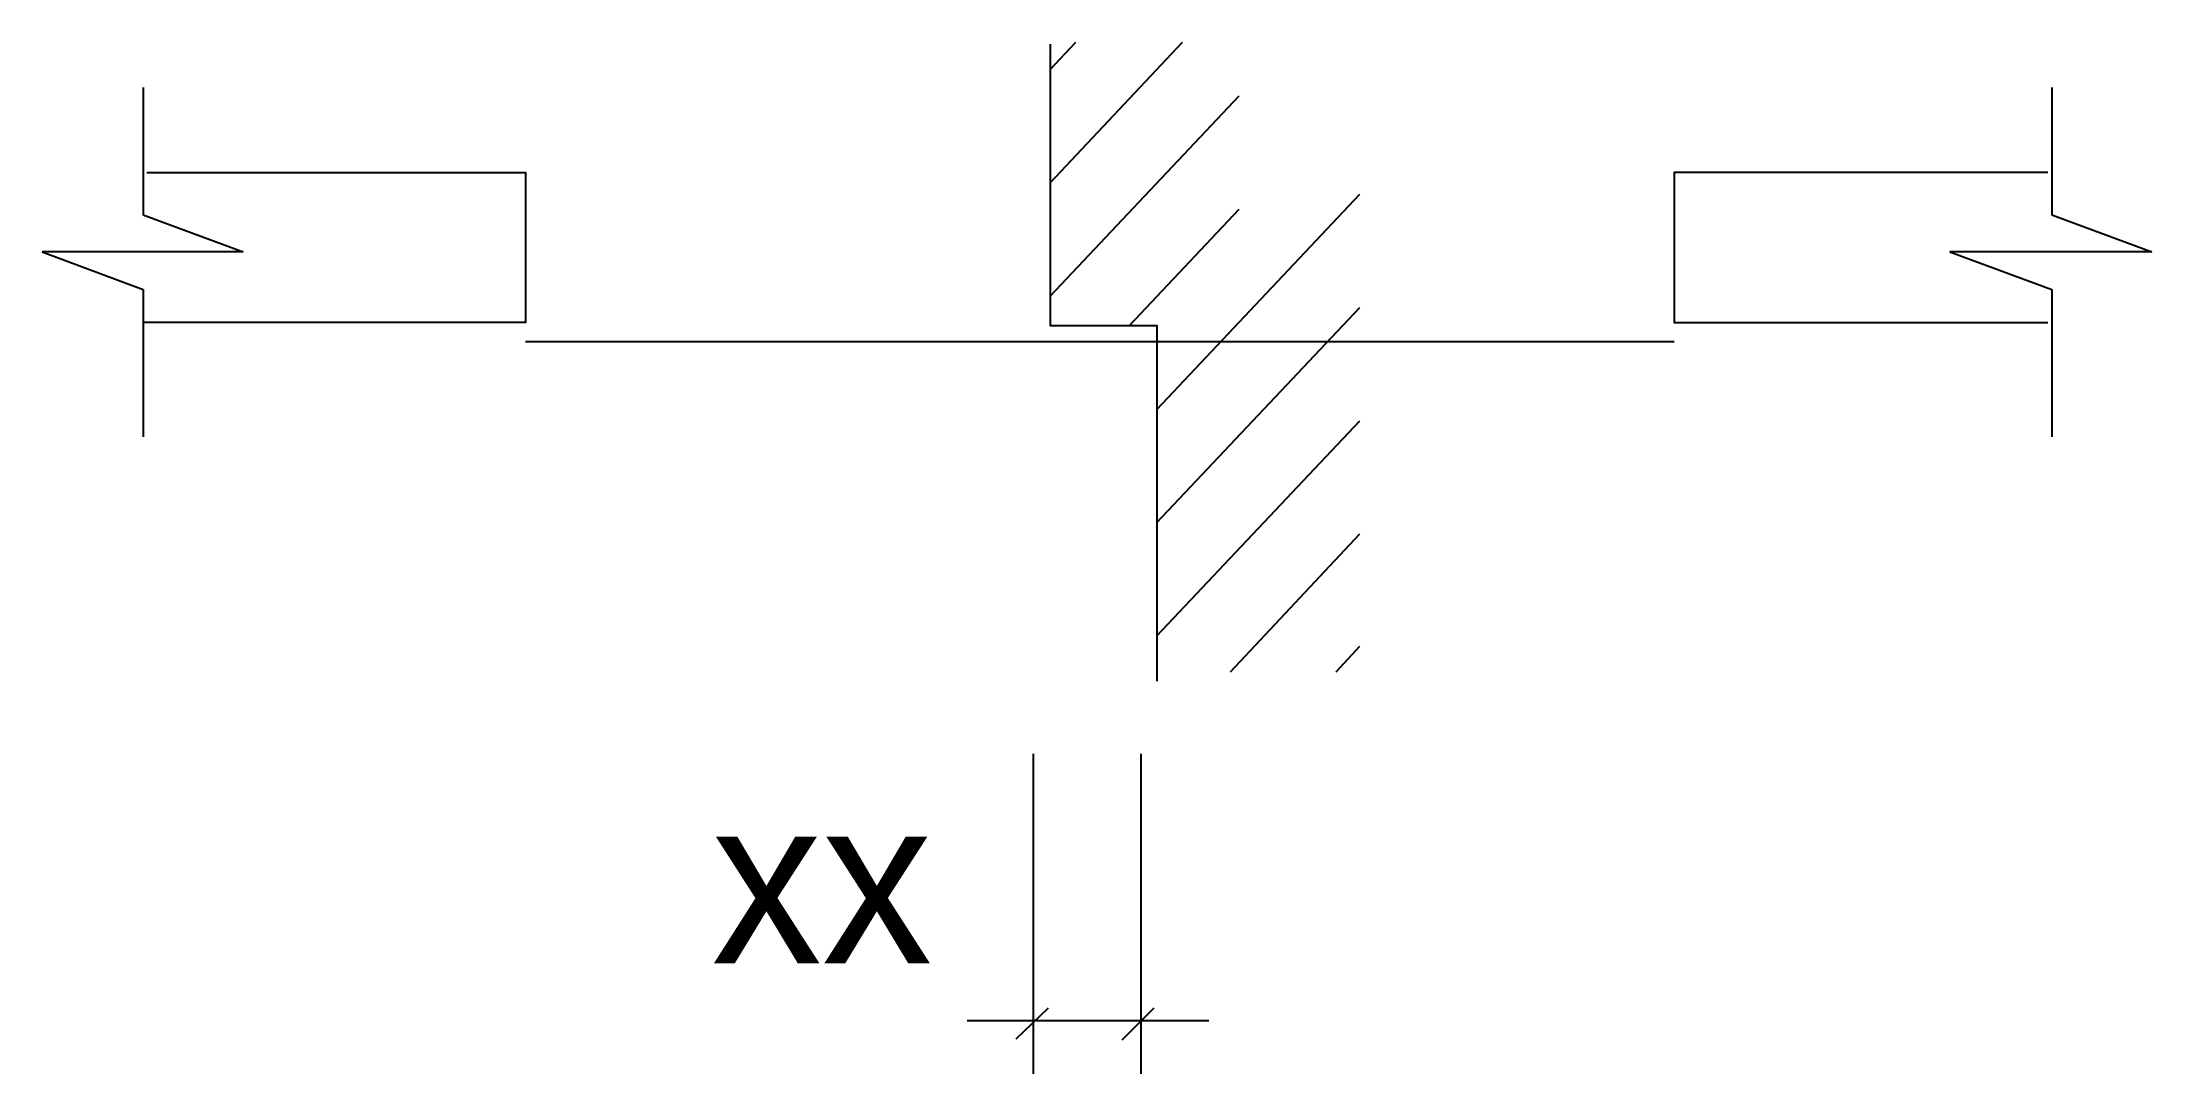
# Model space of a CAD drawing. Header units: metres. Extents: x 13162.4 to 13184.7, y 18519 to 18530.
import ezdxf

# ---------------------------------------------------------------- set-up
doc = ezdxf.new("R2010")
doc.units = ezdxf.units.M
doc.layers.add('PUB_DIM', color=90, linetype='Continuous')
doc.layers.add('PUB_TEXT', color=7, linetype='Continuous')

msp = doc.modelspace()

# ---------------------------------------------------------------- linework, layer by layer
at = {"layer": 'PUB_DIM'}
for p, q in [((13173.06, 18528.49), (13174.46, 18529.98)), ((13173.06, 18529.69), (13173.33, 18529.98)), ((13163.45, 18529.5), (13163.45, 18528.15)), ((13183.67, 18529.5), (13183.67, 18528.15)), ((13173.06, 18527.29), (13175.06, 18529.41)), ((13173.9, 18526.98), (13175.06, 18528.21)), ((13174.19, 18526.09), (13176.34, 18528.37)), ((13163.45, 18528.15), (13164.51, 18527.76)), ((13183.67, 18528.15), (13184.73, 18527.76)), ((13164.51, 18527.76), (13162.38, 18527.76)), ((13162.38, 18527.76), (13163.45, 18527.36)), ((13184.73, 18527.76), (13182.59, 18527.76)), ((13182.59, 18527.76), (13183.67, 18527.36)), ((13163.45, 18527.36), (13163.45, 18525.8)), ((13183.67, 18527.36), (13183.67, 18525.8)), ((13174.19, 18524.89), (13176.34, 18527.17)), ((13167.5, 18526.81), (13179.67, 18526.81)), ((13174.19, 18523.69), (13176.34, 18525.97)), ((13174.97, 18523.31), (13176.34, 18524.77)), ((13176.09, 18523.31), (13176.34, 18523.58)), ((13172.88, 18522.44), (13172.88, 18519.05)), ((13174.02, 18522.44), (13174.02, 18519.05)), ((13174.74, 18519.61), (13172.18, 18519.61))]:
    msp.add_line(p, q, dxfattribs=at)
at = {"layer": 'PUB_TEXT'}
for p, q in [((13172.7, 18519.42), (13173.04, 18519.75)), ((13173.82, 18519.41), (13174.16, 18519.75))]:
    msp.add_line(p, q, dxfattribs=at)
for points in [[(13173.06, 18529.96), (13173.06, 18526.98), (13174.19, 18526.98), (13174.19, 18523.21)], [(13163.49, 18528.6), (13167.5, 18528.6), (13167.5, 18527.01), (13163.45, 18527.01)], [(13183.63, 18528.6), (13179.67, 18528.6), (13179.67, 18527.01), (13183.63, 18527.01)]]:
    msp.add_lwpolyline(points, dxfattribs=at)

# ---------------------------------------------------------------- texts
msp.add_text('xx', height=1.75, rotation=360, dxfattribs=at).set_placement((13169.47, 18520.22))

doc.saveas('drawing.dxf')
